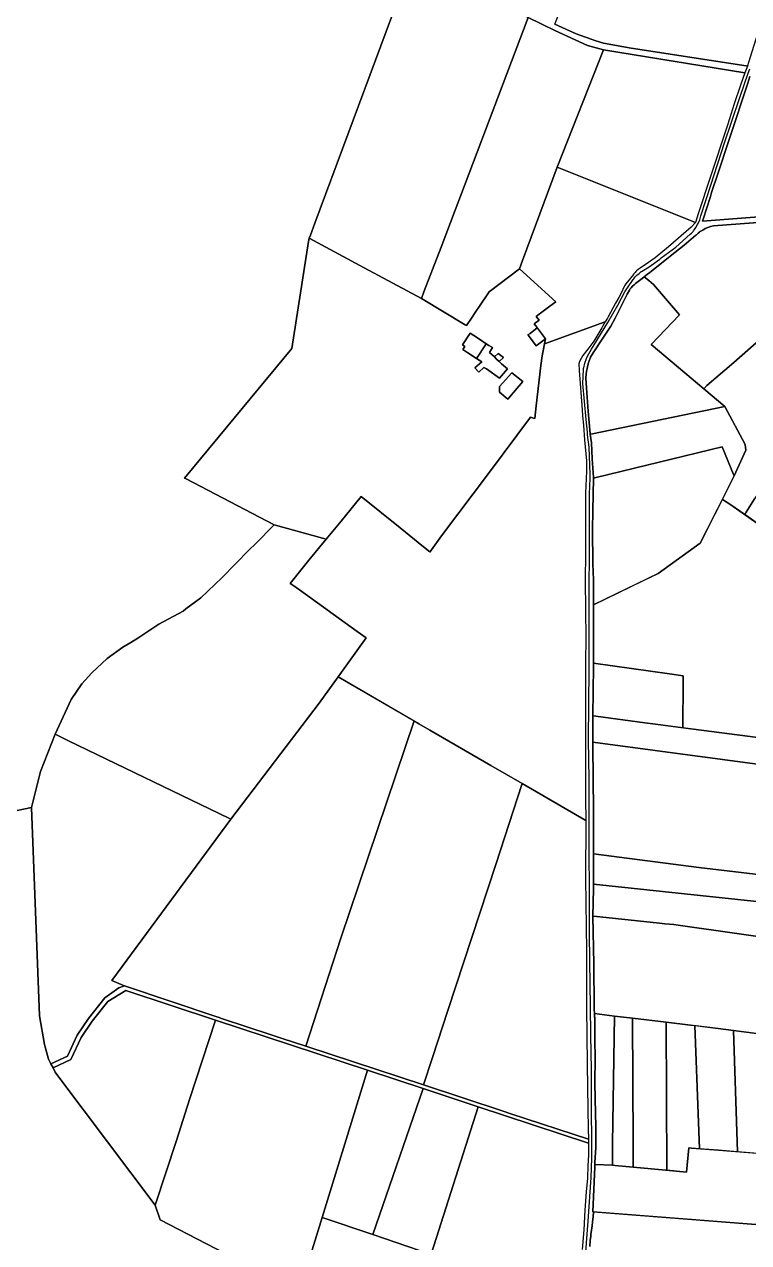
# Model space of a CAD drawing. Header units: metres. Extents: x 3 to 1005126, y 39 to 4383651.
# Drawn here: x 489395 to 490022, y 4368073 to 4369127 of the extents above; entities that cross this region are included whole.
import ezdxf

# ---------------------------------------------------------------- set-up
doc = ezdxf.new("R2010")
doc.units = ezdxf.units.M
doc.header["$MEASUREMENT"] = 0
doc.layers.add('TM_Llucmajor', color=7, linetype='Continuous')

msp = doc.modelspace()

# ---------------------------------------------------------------- linework, layer by layer
at = {"layer": 'TM_Llucmajor', "linetype": 'Continuous', "flags": 128}
for points in [[(489900.7, 4369150.6), (489905.6, 4369194.3), (489908.3, 4369212.4), (490051.1, 4369190.1), (490052.8, 4369189.9), (490052.6, 4369189), (490049.2, 4369179.3), (490044.3, 4369163.6), (490034, 4369133.2), (490021.6, 4369093.6), (490020.7, 4369090.8), (490020.6, 4369090.4), (490019.6, 4369090.6), (489920, 4369105.9), (489896.1, 4369110.2), (489889.4, 4369112.2), (489872.4, 4369118.4), (489860.4, 4369123.7), (489854.1, 4369126.7), (489871.5, 4369171.4), (489900.7, 4369150.6)], [(489689.1, 4368916.1), (489641.7, 4368941.7), (489642.7, 4368944.3), (489646.5, 4368954.6), (489732.2, 4369185), (489783.9, 4369159.2), (489831, 4369132.4), (489772.4, 4368978.1), (489767.8, 4368965.9), (489755.7, 4368934), (489740.9, 4368895.2), (489738.7, 4368889.4), (489689.1, 4368916.1)], [(489776.5, 4368866.8), (489738.7, 4368889.4), (489740.9, 4368895.2), (489755.7, 4368934), (489767.8, 4368965.9), (489772.4, 4368978.1), (489831, 4369132.4), (489854.1, 4369121.3), (489882.2, 4369108.4), (489896.2, 4369104.4), (489856, 4369003.1), (489826.2, 4368922.4), (489823.6, 4368915.2), (489797.4, 4368895.3), (489788.9, 4368882.8), (489785.7, 4368878.1), (489781.9, 4368872.4), (489777.6, 4368866.1), (489776.5, 4368866.8)], [(489975.6, 4368955.1), (489856, 4369003.1), (489896.2, 4369104.4), (490018.2, 4369084.5), (490014.7, 4369074.1), (490009.1, 4369057.7), (490003.3, 4369039.3), (489988.4, 4368994), (489978.1, 4368962.7), (489975.6, 4368955.1)], [(489900.3, 4368873.7), (489899.7, 4368872.6), (489897.7, 4368869.3), (489845, 4368850.3), (489845.9, 4368854.6), (489838.7, 4368864.4), (489836.3, 4368867.6), (489840.5, 4368870.7), (489838, 4368874), (489839.3, 4368875), (489849.7, 4368882.7), (489854.8, 4368886.5), (489823.6, 4368915.2), (489826.2, 4368922.4), (489856, 4369003.1), (489975.6, 4368955.1), (489971.8, 4368951.2), (489952.3, 4368934.1), (489940.8, 4368924.6), (489935, 4368920.5), (489927.8, 4368915.7), (489926.2, 4368914.6), (489924.7, 4368913.4), (489924.2, 4368912.9), (489923.4, 4368912), (489922.1, 4368910.5), (489922, 4368910.3), (489915.3, 4368902.2), (489914.4, 4368900.5), (489911, 4368893.4), (489909.5, 4368890.3), (489906.5, 4368885.3), (489900.3, 4368873.7)], [(490109.9, 4368961.1), (490054.9, 4368761.9), (490026.6, 4368716.3), (490019.5, 4368704.8), (490018.2, 4368702.6), (490005.4, 4368711.6), (489998.9, 4368715.6), (490009.2, 4368736), (490019.1, 4368758.3), (490018.5, 4368763.1), (490000.9, 4368796.2), (489982.8, 4368811.4), (489985.6, 4368814.1), (490008.8, 4368834), (490057.1, 4368876.7), (490075.3, 4368929.2), (490083.6, 4368959.2), (490095.2, 4368960), (490109.9, 4368961.1)], [(489845.9, 4368854.6), (489843, 4368839.9), (489842, 4368831.5), (489837.9, 4368796.7), (489836.9, 4368785.7), (489835.7, 4368786), (489832.9, 4368786.8), (489797.5, 4368739.4), (489756.1, 4368684.1), (489746, 4368670.2), (489745.9, 4368670.3), (489740.4, 4368674.7), (489720.2, 4368691), (489686.5, 4368718.2), (489669.2, 4368697), (489656.4, 4368681.4), (489611.3, 4368693.8), (489535.4, 4368733.4), (489533.8, 4368734.2), (489626.8, 4368846.3), (489641.2, 4368938.8), (489641.7, 4368941.7), (489689.1, 4368916.1), (489738.7, 4368889.4), (489776.5, 4368866.8), (489777.6, 4368866.1), (489781.9, 4368872.4), (489785.7, 4368878.1), (489788.9, 4368882.8), (489797.4, 4368895.3), (489823.6, 4368915.2), (489854.8, 4368886.5), (489849.7, 4368882.7), (489839.3, 4368875), (489838, 4368874), (489840.5, 4368870.7), (489836.3, 4368867.6), (489838.4, 4368864.7), (489838.7, 4368864.4), (489838.9, 4368864), (489832.6, 4368859.3), (489830.8, 4368858), (489831.3, 4368857.4), (489837.8, 4368848.6), (489845.9, 4368854.6)], [(490000.9, 4368796.2), (489885.3, 4368772.1), (489884.7, 4368772), (489884.7, 4368772.3), (489883, 4368792), (489881.4, 4368812.2), (489880.9, 4368820.5), (489881.2, 4368824.3), (489881.5, 4368826.4), (489882.2, 4368830.5), (489883.3, 4368834.2), (489883.4, 4368834.6), (489884.9, 4368838.6), (489887.2, 4368842.5), (489895, 4368854.3), (489902.5, 4368865.4), (489906.2, 4368872.4), (489916.7, 4368893.2), (489918.5, 4368896.6), (489919, 4368897.4), (489920, 4368898.8), (489921.2, 4368900.1), (489922.5, 4368901.3), (489923.9, 4368902.3), (489929.5, 4368906.7), (489931.4, 4368908.2), (489935.4, 4368904.9), (489939.5, 4368901.6), (489961.9, 4368875.3), (489937.2, 4368849.7), (490000.9, 4368796.2)], [(489897.7, 4368869.3), (489895.3, 4368865.3), (489894.6, 4368864.1), (489887.8, 4368852.7), (489882.5, 4368845.7), (489878.4, 4368840.1), (489875.5, 4368834.9), (489874.9, 4368833.1), (489875, 4368827.3), (489877.6, 4368793.3), (489878.1, 4368788), (489878.7, 4368779.9), (489879.7, 4368767.2), (489881.4, 4368749.1), (489881.4, 4368740.1), (489880.7, 4368721), (489880.6, 4368709.7), (489880.5, 4368692.3), (489880.7, 4368670.1), (489880.4, 4368644.8), (489880.6, 4368621), (489880.8, 4368595.1), (489880.5, 4368575.4), (489880.7, 4368558.5), (489880.6, 4368533.4), (489880.7, 4368525), (489880.6, 4368480.7), (489880.6, 4368456.9), (489880.9, 4368437.9), (489825.8, 4368469.9), (489798.6, 4368485.7), (489746.1, 4368516.2), (489736.6, 4368521.7), (489666.6, 4368562.3), (489690.9, 4368595.9), (489690.8, 4368596), (489683.2, 4368601.5), (489633.2, 4368637.4), (489627.4, 4368641.6), (489625.2, 4368643.1), (489641.5, 4368663.1), (489656.4, 4368681.4), (489669.2, 4368697), (489686.5, 4368718.2), (489720.2, 4368691), (489740.4, 4368674.7), (489745.9, 4368670.3), (489746, 4368670.2), (489756.1, 4368684.1), (489797.5, 4368739.4), (489832.9, 4368786.8), (489835.7, 4368786), (489836.9, 4368785.7), (489837.9, 4368796.7), (489842, 4368831.5), (489843, 4368839.9), (489845, 4368850.3), (489897.7, 4368869.3)], [(489845.9, 4368854.6), (489837.8, 4368848.6), (489831.3, 4368857.4), (489830.8, 4368858), (489832.6, 4368859.3), (489838.9, 4368864), (489845.9, 4368854.6)], [(489794.7, 4368850.4), (489787.1, 4368855.4), (489780.9, 4368859.5), (489774.3, 4368849.4), (489776.3, 4368848), (489774.6, 4368845.4), (489778.8, 4368842.6), (489786.4, 4368837.6), (489788.7, 4368836.1), (489790.8, 4368834.8), (489785, 4368829.6), (489788.3, 4368825.9), (489792.8, 4368829.9), (489794.9, 4368828.5), (489806.2, 4368820.6), (489813, 4368828.5), (489808, 4368833.1), (489806, 4368834.9), (489809.7, 4368838.5), (489805, 4368842), (489801.8, 4368838.9), (489797.6, 4368842.7), (489800.1, 4368847), (489797.1, 4368848.9), (489794.7, 4368850.4)], [(489787.1, 4368855.4), (489794.7, 4368850.4), (489786.4, 4368837.6), (489778.8, 4368842.6), (489774.6, 4368845.4), (489776.3, 4368848), (489774.3, 4368849.4), (489780.9, 4368859.5), (489787.1, 4368855.4)], [(489790.8, 4368834.8), (489788.7, 4368836.1), (489786.4, 4368837.6), (489788.8, 4368841.3), (489794.7, 4368850.4), (489797.1, 4368848.9), (489800.1, 4368847), (489797.6, 4368842.7), (489801.8, 4368838.9), (489803.7, 4368837), (489806, 4368834.9), (489808, 4368833.1), (489813, 4368828.5), (489806.2, 4368820.6), (489794.9, 4368828.5), (489792.8, 4368829.9), (489788.3, 4368825.9), (489785, 4368829.6), (489790.8, 4368834.8)], [(489806, 4368834.9), (489803.7, 4368837), (489801.8, 4368838.9), (489805, 4368842), (489809.7, 4368838.5), (489806, 4368834.9)], [(489813.5, 4368802.4), (489826.3, 4368817.8), (489816.8, 4368825.1), (489806.1, 4368813.3), (489806.1, 4368808.6), (489813.5, 4368802.4)], [(489813.5, 4368802.4), (489806.1, 4368808.6), (489806.1, 4368813.3), (489816.8, 4368825.1), (489826.3, 4368817.8), (489813.5, 4368802.4)], [(490009.2, 4368736), (490008.6, 4368737.3), (489998.6, 4368761.2), (489889.7, 4368734.6), (489887.4, 4368734), (489887.4, 4368734.8), (489886.3, 4368750.7), (489885.7, 4368764.7), (489884.7, 4368772), (489885.3, 4368772.1), (490000.9, 4368796.2), (490018.5, 4368763.1), (490019.1, 4368758.3), (490009.2, 4368736)], [(489979.8, 4368677.8), (489943.4, 4368651.7), (489887.4, 4368624.4), (489887.5, 4368626.4), (489887.6, 4368646.2), (489887, 4368659.9), (489886.6, 4368689.6), (489886.9, 4368705.9), (489887.4, 4368734), (489889.7, 4368734.6), (489998.6, 4368761.2), (490008.6, 4368737.3), (490009.2, 4368736), (489979.8, 4368677.8)], [(489930.7, 4368645.5), (489943.4, 4368651.7), (489979.8, 4368677.8), (489998.9, 4368715.6), (490005.4, 4368711.6), (490088.6, 4368653), (490069.4, 4368602), (490049.6, 4368547.6), (490049.5, 4368545.8), (490051.8, 4368507), (489974, 4368517), (489964.6, 4368518.2), (489965.1, 4368558.5), (489965.1, 4368561.4), (489965, 4368561.4), (489965, 4368563), (489953.1, 4368565), (489887.6, 4368574.2), (489887.4, 4368624.4), (489930.7, 4368645.5)], [(489573.8, 4368439.2), (489572.1, 4368440), (489433.6, 4368507), (489421.9, 4368512.6), (489435.9, 4368542.7), (489445.2, 4368556.3), (489453.6, 4368565.8), (489466.9, 4368578.1), (489480.5, 4368587.8), (489487.5, 4368592), (489493.6, 4368595.6), (489511.6, 4368607.7), (489532.6, 4368619.2), (489535.1, 4368621.1), (489547.9, 4368630.6), (489566, 4368647.8), (489589.8, 4368672), (489589.9, 4368672.1), (489595.2, 4368677.4), (489611.3, 4368693.8), (489656.4, 4368681.4), (489641.5, 4368663.1), (489625.2, 4368643.1), (489627.4, 4368641.6), (489633.2, 4368637.4), (489683.2, 4368601.5), (489690.8, 4368596), (489690.9, 4368595.9), (489666.6, 4368562.3), (489650.2, 4368539.5), (489573.8, 4368439.2)], [(489887.6, 4368571.2), (489887.6, 4368574.2), (489953.1, 4368565), (489965, 4368563), (489965, 4368561.4), (489965.1, 4368561.4), (489965.1, 4368558.5), (489964.6, 4368518.2), (489941.2, 4368521.4), (489931.8, 4368522.6), (489889.5, 4368528.2), (489887, 4368528.6), (489887.6, 4368571.2)], [(489479, 4368296.3), (489471.1, 4368299.6), (489573.8, 4368439.2), (489650.2, 4368539.5), (489666.6, 4368562.3), (489732.5, 4368524.1), (489669, 4368336.4), (489638.8, 4368242.9), (489618.4, 4368249.6), (489608.7, 4368252.8), (489566.7, 4368266.6), (489562.9, 4368267.9), (489561.7, 4368268.3), (489482, 4368295.1), (489479, 4368296.3)], [(489736.6, 4368521.7), (489746.1, 4368516.2), (489798.6, 4368485.7), (489825.8, 4368469.9), (489802.9, 4368400.1), (489761.5, 4368273.6), (489748.3, 4368233), (489740.5, 4368209.4), (489639.5, 4368242.7), (489638.8, 4368242.9), (489669, 4368336.4), (489732.5, 4368524.1), (489736.6, 4368521.7)], [(490053, 4368483.6), (489887, 4368505.8), (489887, 4368528.6), (489889.5, 4368528.2), (489931.8, 4368522.6), (489941.2, 4368521.4), (489974, 4368517), (490051.8, 4368507), (490053, 4368483.6)], [(489479, 4368296.3), (489482, 4368295.1), (489477.1, 4368293.4), (489464.9, 4368284.6), (489450.8, 4368266.8), (489441.2, 4368252.5), (489432.6, 4368234.3), (489418.4, 4368227.6), (489416.4, 4368231.6), (489412.7, 4368244.2), (489408.6, 4368269.2), (489401.6, 4368449.3), (489409.4, 4368480.5), (489421.9, 4368512.6), (489433.6, 4368507), (489572.1, 4368440), (489573.8, 4368439.2), (489471.1, 4368299.6), (489479, 4368296.3)], [(490053, 4368483.6), (490055.8, 4368482.9), (490202.2, 4368445.4), (490207.4, 4368414), (490058, 4368461.4), (490053.6, 4368462.9), (490054.4, 4368430.5), (490056.1, 4368410.8), (490056.1, 4368410.6), (490056.6, 4368389.8), (490056.7, 4368388.3), (489978.6, 4368397.3), (489887.6, 4368409.3), (489887.4, 4368427), (489887.4, 4368427.2), (489887.4, 4368432.6), (489887.6, 4368447), (489887, 4368502.1), (489887, 4368505.8), (490053, 4368483.6)], [(489809.4, 4368186.6), (489740.5, 4368209.4), (489748.3, 4368233), (489761.5, 4368273.6), (489802.9, 4368400.1), (489825.8, 4368469.9), (489880.9, 4368437.9), (489880.6, 4368387.7), (489881.3, 4368325.4), (489881.5, 4368276.3), (489882.1, 4368227.7), (489882.4, 4368207), (489882.8, 4368170.7), (489883.1, 4368163.1), (489883.1, 4368162.3), (489816, 4368184.4), (489809.4, 4368186.6)], [(490056.7, 4368388.3), (490058.3, 4368364.7), (489887.4, 4368382.9), (489887.6, 4368406), (489887.6, 4368406.1), (489887.6, 4368409.3), (489978.6, 4368397.3), (490056.7, 4368388.3)], [(489887.4, 4368379.1), (489887.4, 4368382.9), (490058.3, 4368364.7), (490058.4, 4368363.2), (490059.8, 4368338.5), (490060, 4368333.4), (489960.8, 4368347.6), (489956.8, 4368348), (489953.1, 4368348.3), (489949.2, 4368348.7), (489944.5, 4368349.2), (489887.5, 4368355.3), (489887, 4368355.4), (489887.4, 4368378.9), (489887.4, 4368379.1)], [(489420.2, 4368224), (489418.4, 4368227.6), (489432.6, 4368234.3), (489441.2, 4368252.5), (489450.8, 4368266.8), (489464.9, 4368284.6), (489477.1, 4368293.4), (489482, 4368295.1), (489561.7, 4368268.3), (489562.9, 4368267.9), (489566.7, 4368266.6), (489608.7, 4368252.8), (489618.4, 4368249.6), (489639.5, 4368242.7), (489740.5, 4368209.4), (489809.4, 4368186.6), (489816, 4368184.4), (489883.1, 4368162.3), (489883.1, 4368159.8), (489883.1, 4368159.1), (489787.7, 4368190.5), (489740.1, 4368206.2), (489692.2, 4368222.1), (489560.6, 4368265.4), (489483.2, 4368291.1), (489467.6, 4368281.6), (489454.1, 4368264.4), (489444.6, 4368250.4), (489435.7, 4368231.4), (489420.2, 4368224)], [(489422, 4368220.4), (489420.2, 4368224), (489435.7, 4368231.4), (489444.6, 4368250.4), (489454.1, 4368264.4), (489467.6, 4368281.6), (489483.2, 4368291.1), (489560.6, 4368265.4), (489538.3, 4368196.8), (489526.8, 4368161.3), (489508.6, 4368105.4), (489426.1, 4368214.9), (489422, 4368220.4)], [(489888.3, 4368271), (489905.7, 4368268.9), (489904, 4368158.8), (489903.8, 4368139.9), (489888.6, 4368140.5), (489888.6, 4368142.2), (489889.4, 4368155.3), (489889.4, 4368173.4), (489889, 4368197), (489888.7, 4368211.7), (489888.8, 4368231.9), (489888.6, 4368249.2), (489888.6, 4368263.6), (489888.3, 4368271)], [(489512.9, 4368092.7), (489508.6, 4368105.4), (489526.8, 4368161.3), (489538.3, 4368196.8), (489560.6, 4368265.4), (489692.2, 4368222.1), (489652.9, 4368094.6), (489633.1, 4368030.3), (489512.9, 4368092.7)], [(489921.1, 4368267.1), (489921.8, 4368158.3), (489921.9, 4368138.3), (489906, 4368139.8), (489903.8, 4368139.9), (489904, 4368158.8), (489905.7, 4368268.9), (489921.1, 4368267.1)], [(489950.3, 4368263.6), (489950.9, 4368135.6), (489950.1, 4368135.7), (489921.9, 4368138.3), (489921.8, 4368158.3), (489921.1, 4368267.1), (489950.3, 4368263.6)], [(489950.3, 4368263.6), (489971.4, 4368261.1), (489975.1, 4368260.6), (489979, 4368154.2), (489972.3, 4368154.7), (489970, 4368154.9), (489968, 4368134), (489950.9, 4368135.6), (489950.3, 4368263.6)], [(489975.1, 4368260.6), (489995.4, 4368258.2), (490008.5, 4368256.5), (490012, 4368151.6), (489995.7, 4368152.9), (489979, 4368154.2), (489975.1, 4368260.6)], [(490008.5, 4368256.5), (490037.7, 4368252.6), (490040.4, 4368149.3), (490012, 4368151.6), (490008.5, 4368256.5)], [(489696.6, 4368079.9), (489652.9, 4368094.6), (489692.2, 4368222.1), (489740.1, 4368206.2), (489696.6, 4368079.9)], [(489747, 4368062.7), (489696.6, 4368079.9), (489740.1, 4368206.2), (489787.7, 4368190.5), (489747.1, 4368063), (489747, 4368062.7)], [(490068.4, 4368085.4), (489886.8, 4368099.5), (489888.6, 4368138.5), (489888.6, 4368138.7), (489888.6, 4368140.5), (489903.8, 4368139.9), (489906, 4368139.8), (489921.9, 4368138.3), (489950.1, 4368135.7), (489968, 4368134), (489970, 4368154.9), (489972.3, 4368154.7), (489995.7, 4368152.9), (490047, 4368148.8), (490067, 4368147.2), (490068.3, 4368086.6), (490068.4, 4368085.4)]]:
    msp.add_lwpolyline(points, close=True, dxfattribs=at)
for points in [[(489732.2, 4369185), (489646.5, 4368954.6), (489642.7, 4368944.3), (489641.7, 4368941.7), (489641.2, 4368938.8), (489626.8, 4368846.3), (489533.8, 4368734.2), (489535.4, 4368733.4), (489611.3, 4368693.8), (489595.2, 4368677.4), (489589.9, 4368672.1), (489589.8, 4368672), (489566, 4368647.8), (489547.9, 4368630.6), (489535.1, 4368621.1), (489532.6, 4368619.2), (489511.6, 4368607.7), (489493.6, 4368595.6), (489487.5, 4368592), (489480.5, 4368587.8), (489466.9, 4368578.1), (489453.6, 4368565.8), (489445.2, 4368556.3), (489435.9, 4368542.7), (489421.9, 4368512.6), (489409.4, 4368480.5), (489401.6, 4368449.3), (489204.1, 4368408.1)], [(489854.1, 4369126.7), (489860.4, 4369123.7), (489872.4, 4369118.4), (489889.4, 4369112.2), (489896.1, 4369110.2), (489920, 4369105.9), (490019.6, 4369090.6), (490020.6, 4369090.4), (490018.4, 4369084.7), (490018.2, 4369084.5), (489896.2, 4369104.4), (489882.2, 4369108.4), (489854.1, 4369121.3), (489831, 4369132.4)], [(489880.1, 4368053.9), (489882.8, 4368091.4), (489885.6, 4368129.3), (489886, 4368146), (489886, 4368161.8), (489885.8, 4368186.4), (489885.7, 4368222.3), (489885.2, 4368252.7), (489884.9, 4368277.1), (489884.3, 4368316.1), (489884.1, 4368341.1), (489883.9, 4368382.2), (489883.8, 4368406.4), (489883.6, 4368441.7), (489883.8, 4368473.9), (489883.3, 4368507.8), (489883.7, 4368569.2), (489883.7, 4368625), (489883.9, 4368682.2), (489884.1, 4368720.3), (489884.5, 4368734.1), (489884.6, 4368737.6), (489883.6, 4368761), (489882.2, 4368771.7), (489882.2, 4368773.9), (489881.2, 4368784.8), (489878.4, 4368815.9), (489878.9, 4368828.2), (489878.9, 4368829.1), (489879, 4368829.4), (489880, 4368833.4), (489881.5, 4368837.6), (489881.8, 4368838.3), (489883.4, 4368841.7), (489885.7, 4368845.6), (489888.2, 4368849.3), (489900, 4368868.8), (489908.4, 4368883.8), (489914.6, 4368895.1), (489915.7, 4368896.9), (489916.9, 4368898.7), (489921.8, 4368905.9), (489922.3, 4368906.5), (489923.3, 4368907.8), (489925, 4368909.6), (489926.9, 4368911.2), (489928.8, 4368912.7), (489929, 4368912.8), (489935.7, 4368916.8), (489944.7, 4368923.5), (489946, 4368924.5), (489958.8, 4368933.9), (489971.2, 4368945), (489972.1, 4368945.9), (489973.6, 4368947.5), (489974, 4368948.1), (489974.9, 4368949.2), (489976, 4368951), (489977.4, 4368953.5), (489977.9, 4368954.2), (489979.3, 4368957.6), (489980.4, 4368961.1), (489989, 4368987.5), (490000.8, 4369024.2), (490006.9, 4369041.9), (490014, 4369063.2), (490021.3, 4369084.2), (490022.7, 4369088)], [(490113.1, 4368966.3), (489981.7, 4368956.3), (489981.7, 4368956.3), (489982.3, 4368958.1), (489988.5, 4368977.8), (489989.4, 4368981), (489995.2, 4368998.2), (490004.2, 4369025.1), (490011.7, 4369047.7), (490014.9, 4369057.6), (490020.8, 4369075.8), (490022.7, 4369081.4)], [(490022.7, 4369081.4), (490020.8, 4369075.8), (490014.9, 4369057.6), (490011.7, 4369047.7), (490004.2, 4369025.1), (489995.2, 4368998.2), (489989.4, 4368981), (489988.5, 4368977.8), (489982.3, 4368958.1), (489981.7, 4368956.3), (490113.1, 4368966.3)], [(490083.6, 4368959.2), (489991.1, 4368952.2), (489988.7, 4368951.6), (489988.1, 4368951.5), (489986.3, 4368950.9), (489984.1, 4368949.9), (489981.9, 4368948.7), (489979.8, 4368947.4), (489977.9, 4368945.9), (489976.5, 4368944.5), (489976.3, 4368944.4), (489975.6, 4368943.9), (489966, 4368935.7), (489953.9, 4368926), (489953.8, 4368925.9), (489952.4, 4368924.8), (489939.2, 4368914.4), (489939.2, 4368914.3), (489937.5, 4368913), (489936.1, 4368911.9), (489934.3, 4368910.5), (489931.4, 4368908.2), (489929.5, 4368906.7), (489923.9, 4368902.3), (489922.5, 4368901.3), (489921.2, 4368900.1), (489920, 4368898.8), (489919, 4368897.4), (489918.5, 4368896.6), (489916.7, 4368893.2), (489906.2, 4368872.4), (489902.5, 4368865.4), (489895, 4368854.3), (489887.2, 4368842.5), (489884.9, 4368838.6), (489883.4, 4368834.6), (489883.3, 4368834.2), (489882.2, 4368830.5), (489881.5, 4368826.4), (489881.2, 4368824.3), (489880.9, 4368820.5), (489881.4, 4368812.2), (489883, 4368792), (489884.7, 4368772.3), (489884.7, 4368772), (489885.7, 4368764.7), (489886.3, 4368750.7), (489887.4, 4368734.8), (489887.4, 4368734), (489886.9, 4368705.9), (489886.6, 4368689.6), (489887, 4368659.9), (489887.6, 4368646.2), (489887.5, 4368626.4), (489887.4, 4368624.4), (489887.6, 4368571.2), (489887, 4368528.6), (489887, 4368502.1), (489887.6, 4368447), (489887.4, 4368427.2), (489887.4, 4368427), (489887.6, 4368406.1), (489887.6, 4368406), (489887.4, 4368379.1), (489887.4, 4368378.9), (489887, 4368355.4), (489887, 4368355.1), (489887.7, 4368314.2), (489888.1, 4368276.5), (489888.2, 4368273.3), (489888.3, 4368272.6), (489888.6, 4368263.6), (489888.6, 4368249.2), (489888.8, 4368231.9), (489888.7, 4368211.7), (489889, 4368197), (489889.4, 4368173.4), (489889.4, 4368155.3), (489888.6, 4368142.2), (489888.6, 4368138.7), (489888.6, 4368138.5), (489886.8, 4368099.5), (489886.8, 4368099.5), (489887.6, 4368099.5), (489887.2, 4368095.2), (489886.6, 4368091), (489886.2, 4368087.6), (489885.7, 4368083.6), (489885.4, 4368081.7), (489885.2, 4368080.2), (489885.1, 4368078.6), (489884.7, 4368074.9), (489884.2, 4368069.5)], [(490057.1, 4368876.7), (490008.8, 4368834), (489985.6, 4368814.1), (489982.8, 4368811.4), (489937.2, 4368849.7), (489961.9, 4368875.3), (489939.5, 4368901.6), (489935.4, 4368904.9), (489931.4, 4368908.2), (489934.3, 4368910.5), (489936.1, 4368911.9), (489937.5, 4368913), (489952.4, 4368924.8), (489953.9, 4368926), (489966, 4368935.7), (489976.3, 4368944.4), (489976.5, 4368944.5), (489977.9, 4368945.9), (489979.1, 4368946.8), (489979.1, 4368946.8), (489979.8, 4368947.4), (489981.9, 4368948.7), (489984.1, 4368949.9), (489986.3, 4368950.9), (489988.1, 4368951.5), (489988.7, 4368951.6), (489991.1, 4368952.2), (490083.6, 4368959.2)], [(490042.4, 4368685.6), (490018.2, 4368702.6), (490019.5, 4368704.8), (490026.6, 4368716.3)], [(489203.4, 4368408), (489401.6, 4368449.3), (489408.6, 4368269.2), (489412.7, 4368244.2), (489416.4, 4368231.6), (489418.4, 4368227.6), (489420.2, 4368224), (489422, 4368220.4), (489426.1, 4368214.9), (489508.6, 4368105.4), (489512.9, 4368092.7), (489633.1, 4368030.3), (489624.3, 4368001.7), (489623.3, 4367998.9), (489593.4, 4367904.9), (489557.8, 4367921), (489468.4, 4367961.6), (489468.1, 4367961), (489466.3, 4367958), (489459.8, 4367947.5), (489437.3, 4367910.9), (489433, 4367904.1), (489402.4, 4367854.4), (489376.9, 4367812.9)], [(490043.6, 4368251.8), (489995.4, 4368258.2), (489971.4, 4368261.1), (489950.3, 4368263.6), (489921.1, 4368267.1), (489905.7, 4368268.9), (489888.3, 4368271), (489888.3, 4368272.6), (489888.2, 4368273.3), (489888.1, 4368276.5), (489887.7, 4368314.2), (489887, 4368355.1), (489887, 4368355.4), (489887.5, 4368355.3), (489944.5, 4368349.2), (489949.2, 4368348.7), (489953.1, 4368348.3), (489956.8, 4368348), (489960.8, 4368347.6), (490060, 4368333.4)], [(489747.1, 4368063), (489787.7, 4368190.5), (489883.1, 4368159.1), (489883.1, 4368148.7), (489882.7, 4368139.6), (489882.2, 4368128.7), (489881.1, 4368116.8), (489880, 4368101.1), (489879, 4368084.1), (489877.8, 4368067)], [(489633.1, 4368030.3), (489652.9, 4368094.6), (489696.6, 4368079.9), (489747, 4368062.7)], [(489884.2, 4368069.5), (489884.7, 4368074.9), (489885.1, 4368078.6), (489885.2, 4368080.2), (489885.4, 4368081.7), (489885.7, 4368083.6), (489886.2, 4368087.6), (489886.6, 4368091), (489887.2, 4368095.2), (489887.6, 4368099.5), (489887.6, 4368099.5), (490068.4, 4368085.4), (490071.8, 4368003.6)]]:
    msp.add_lwpolyline(points, dxfattribs=at)

doc.saveas('drawing.dxf')
